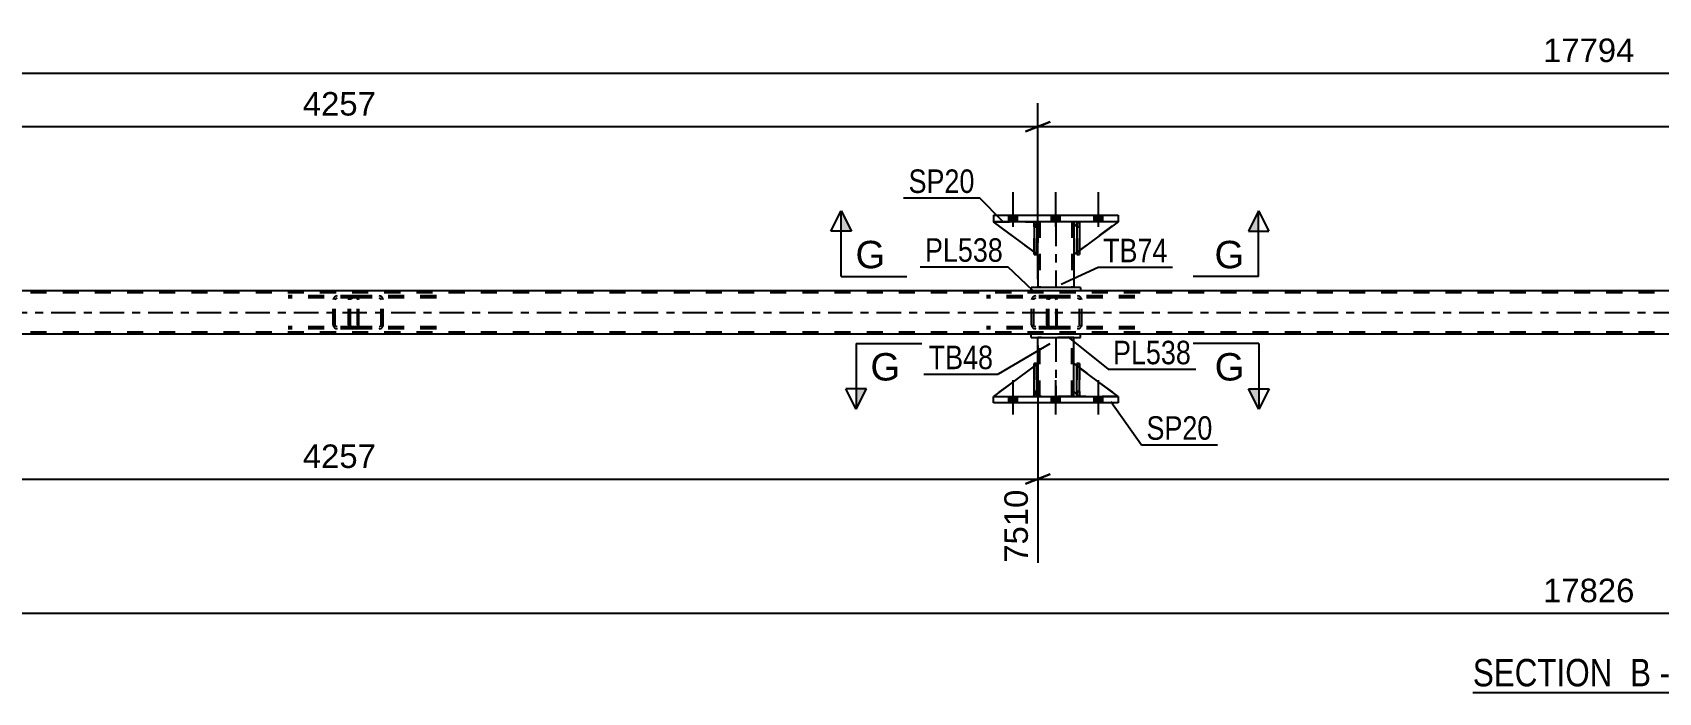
# Model space of a CAD drawing. Header units: millimetres. Extents: x -111 to 730, y -400 to 194.
# Drawn here: x 89.6 to 287.8, y -261.6 to -181.2 of the extents above; entities that cross this region are included whole.
import ezdxf

# ---------------------------------------------------------------- set-up
doc = ezdxf.new("R2010")
doc.units = ezdxf.units.MM
doc.linetypes.add('DXK_LINE_DOT2', pattern=[3.9198, 1.9599, -1.9599])
doc.linetypes.add('DXK_LINE_DOT3', pattern=[5.9187, 2.979, -0.9799, 0.9799, -0.9799])
doc.styles.add('Arial', font='ARIAL.TTF', dxfattribs={"height": 0.2})
doc.styles.add('Arial Narrow', font='ARIALN.TTF', dxfattribs={"height": 0.2})

# ---------------------------------------------------------------- blocks, each defined once
blk = doc.blocks.new('Unknown-203724211-17 - 2267')
at = {"color": 6, "linetype": 'Continuous'}
blk.add_line((265.2, -261.58), (292.85, -261.58), dxfattribs=at)
at = {"color": 0, "linetype": 'Continuous'}
for points in [[(283.31, -260.83), (283.31, -257.33), (265.2, -257.33), (265.2, -260.83)], [(286.92, -260.83), (286.92, -257.33), (284.36, -257.33), (284.36, -260.83)], [(289.24, -260.83), (289.24, -257.33), (287.97, -257.33), (287.97, -260.83)], [(292.85, -260.83), (292.85, -257.33), (290.29, -257.33), (290.29, -260.83)]]:
    blk.add_wipeout(points, dxfattribs=at)
at = {"color": 7, "linetype": 'Continuous', "style": 'Arial Narrow'}
for s, p in [('SECTION ', (265.2, -260.83)), ('B', (284.36, -260.83)), ('B', (290.29, -260.83)), ('-', (287.97, -260.83))]:
    blk.add_text(s, height=3.34, dxfattribs=at).set_placement(p)
blk = doc.blocks.new('Part-203724211-2281 - 2267')
at = {"color": 7, "linetype": 'DXK_LINE_DOT2'}
for p, q in [((213.3, -213.56), (213.26, -213.74)), ((213.26, -216.78), (213.26, -213.74)), ((213.51, -213.74), (213.53, -213.65)), ((213.51, -216.78), (213.51, -213.74)), ((213.53, -213.65), (213.59, -213.57)), ((213.77, -213.26), (213.57, -213.3)), ((213.59, -213.57), (213.67, -213.52)), ((213.67, -213.52), (213.77, -213.5)), ((224, -213.26), (213.77, -213.26)), ((224, -213.5), (213.77, -213.5)), ((217.2, -213.3), (217.01, -213.26)), ((217.01, -213.5), (217.1, -213.52)), ((217.1, -213.52), (217.19, -213.57)), ((217.19, -213.57), (217.24, -213.65)), ((217.24, -213.65), (217.26, -213.74)), ((217.26, -216.78), (217.26, -213.74)), ((217.52, -213.74), (217.48, -213.56)), ((217.52, -216.78), (217.52, -213.74)), ((213.26, -216.78), (213.3, -216.96)), ((213.53, -216.87), (213.51, -216.78)), ((213.59, -216.95), (213.53, -216.87)), ((213.57, -217.22), (213.77, -217.26)), ((213.67, -217), (213.59, -216.95)), ((213.77, -217.02), (213.67, -217)), ((224, -217.02), (213.77, -217.02)), ((224, -217.26), (213.77, -217.26)), ((217.1, -217), (217.01, -217.02)), ((217.01, -217.26), (217.2, -217.22)), ((217.19, -216.95), (217.1, -217)), ((217.24, -216.87), (217.19, -216.95)), ((217.26, -216.78), (217.24, -216.87)), ((217.48, -216.96), (217.52, -216.78))]:
    blk.add_line(p, q, dxfattribs=at)
for centre, start, end in [((213.75, -213.76), 110.7583, 155.68), ((217.02, -213.76), 24.32, 69.2417), ((213.75, -216.76), 204.32, 249.2417), ((217.02, -216.76), 290.7583, 335.68)]:
    blk.add_arc(centre, 0.496, start, end, dxfattribs=at)
blk = doc.blocks.new('Part-203724211-2402 - 2267')
at = {"color": 7, "linetype": 'DXK_LINE_DOT2'}
for p, q in [((216.92, -204.82), (216.92, -204.22)), ((216.92, -204.22), (216.92, -204.22)), ((216.92, -204.22), (216.92, -208.22)), ((216.92, -204.22), (217.24, -204.22)), ((216.92, -208.22), (216.92, -204.82)), ((216.92, -204.82), (217.24, -204.82)), ((217.24, -204.22), (217.24, -204.82)), ((217.24, -208.22), (217.24, -204.22)), ((217.24, -204.82), (217.24, -208.22)), ((216.92, -208.22), (217.24, -208.22))]:
    blk.add_line(p, q, dxfattribs=at)
blk = doc.blocks.new('Part-203724211-2403 - 2267')
at = {"color": 2, "linetype": 'Continuous'}
for p, q in [((211.72, -207.89), (206.76, -204.22)), ((211.72, -204.37), (211.56, -204.22)), ((212.16, -204.82), (212.04, -204.69)), ((212.16, -204.82), (212.16, -204.82)), ((212.16, -208.22), (212.16, -204.82)), ((212.04, -208.13), (212.16, -208.22)), ((212.16, -208.22), (212.16, -208.22))]:
    blk.add_line(p, q, dxfattribs=at)
at = {"color": 7, "linetype": 'DXK_LINE_DOT2'}
for p, q in [((211.56, -204.22), (206.76, -204.22)), ((206.76, -204.22), (206.76, -204.22)), ((211.56, -204.22), (212.16, -204.82)), ((212.04, -204.69), (211.72, -204.37)), ((212.16, -204.82), (212.16, -208.22)), ((212.04, -208.13), (211.72, -207.89))]:
    blk.add_line(p, q, dxfattribs=at)
blk = doc.blocks.new('Part-203724211-2282 - 2267')
at = {"color": 7, "linetype": 'DXK_LINE_DOT2'}
for p, q in [((129.12, -213.26), (120.79, -213.26)), ((129.12, -213.5), (120.79, -213.5)), ((126.32, -213.56), (126.28, -213.74)), ((126.28, -216.78), (126.28, -213.74)), ((126.53, -213.74), (126.55, -213.65)), ((126.53, -216.78), (126.53, -213.74)), ((126.55, -213.65), (126.61, -213.57)), ((126.78, -213.26), (126.59, -213.3)), ((126.61, -213.57), (126.69, -213.52)), ((126.69, -213.52), (126.78, -213.5)), ((128.13, -213.5), (128.13, -213.26)), ((129.22, -213.3), (129.12, -213.26)), ((129.12, -213.5), (129.17, -213.52)), ((129.17, -213.52), (129.21, -213.57)), ((129.21, -213.57), (129.24, -213.65)), ((129.31, -213.4), (129.22, -213.3)), ((129.24, -213.65), (129.25, -213.74)), ((129.25, -216.78), (129.25, -213.74)), ((129.37, -213.56), (129.31, -213.4)), ((129.39, -213.74), (129.37, -213.56)), ((129.39, -216.78), (129.39, -213.74)), ((129.12, -217.02), (120.79, -217.02)), ((129.12, -217.26), (120.79, -217.26)), ((126.28, -216.78), (126.32, -216.96)), ((126.55, -216.87), (126.53, -216.78)), ((126.61, -216.95), (126.55, -216.87)), ((126.59, -217.22), (126.78, -217.26)), ((126.69, -217), (126.61, -216.95)), ((126.78, -217.02), (126.69, -217)), ((128.13, -217.26), (128.13, -217.02)), ((129.17, -217), (129.12, -217.02)), ((129.12, -217.26), (129.22, -217.22)), ((129.21, -216.95), (129.17, -217)), ((129.24, -216.87), (129.21, -216.95)), ((129.22, -217.22), (129.31, -217.12)), ((129.25, -216.78), (129.24, -216.87)), ((129.31, -217.12), (129.37, -216.96)), ((129.37, -216.96), (129.39, -216.78))]:
    blk.add_line(p, q, dxfattribs=at)
for centre, start, end in [((126.77, -213.76), 111.1941, 156.1506), ((126.77, -216.77), 203.8494, 248.8059)]:
    blk.add_arc(centre, 0.492, start, end, dxfattribs=at)
blk = doc.blocks.new('Part-203724211-2284 - 2267')
at = {"color": 7, "linetype": 'DXK_LINE_DOT2'}
for p, q in [((608.77, -212.86), (-50.14, -212.86)), ((608.77, -217.66), (-50.14, -217.66)), ((217.36, -217.9), (211.36, -217.9))]:
    blk.add_line(p, q, dxfattribs=at)
at = {"color": 2, "linetype": 'Continuous'}
for p, q in [((608.77, -212.62), (47.1, -212.62)), ((211.36, -217.9), (47.1, -217.9)), ((466.78, -217.9), (217.36, -217.9))]:
    blk.add_line(p, q, dxfattribs=at)
at = {"color": 7, "linetype": 'DXK_LINE_DOT3'}
blk.add_line((-50.14, -215.26), (608.77, -215.26), dxfattribs=at)
blk = doc.blocks.new('Part-203724211-2316 - 2267')
at = {"color": 7, "linetype": 'DXK_LINE_DOT2'}
for p, q in [((214.25, -213.26), (205.93, -213.26)), ((214.25, -213.5), (205.93, -213.5)), ((211.45, -213.56), (211.41, -213.74)), ((211.41, -216.78), (211.41, -213.74)), ((211.67, -213.74), (211.68, -213.65)), ((211.67, -216.78), (211.67, -213.74)), ((211.68, -213.65), (211.74, -213.57)), ((211.92, -213.26), (211.72, -213.3)), ((211.74, -213.57), (211.82, -213.52)), ((211.82, -213.52), (211.92, -213.5)), ((213.26, -213.5), (213.26, -213.26)), ((214.36, -213.3), (214.25, -213.26)), ((214.25, -213.5), (214.3, -213.52)), ((214.3, -213.52), (214.35, -213.57)), ((214.35, -213.57), (214.38, -213.65)), ((214.44, -213.4), (214.36, -213.3)), ((214.38, -213.65), (214.39, -213.74)), ((214.39, -216.78), (214.39, -213.74)), ((214.5, -213.56), (214.44, -213.4)), ((214.52, -213.74), (214.5, -213.56)), ((214.52, -216.78), (214.52, -213.74)), ((214.25, -217.02), (205.93, -217.02)), ((214.25, -217.26), (205.93, -217.26)), ((211.41, -216.78), (211.45, -216.96)), ((211.68, -216.87), (211.67, -216.78)), ((211.74, -216.95), (211.68, -216.87)), ((211.72, -217.22), (211.92, -217.26)), ((211.82, -217), (211.74, -216.95)), ((211.92, -217.02), (211.82, -217)), ((213.26, -217.26), (213.26, -217.02)), ((214.3, -217), (214.25, -217.02)), ((214.25, -217.26), (214.36, -217.22)), ((214.35, -216.95), (214.3, -217)), ((214.38, -216.87), (214.35, -216.95)), ((214.36, -217.22), (214.44, -217.12)), ((214.39, -216.78), (214.38, -216.87)), ((214.44, -217.12), (214.5, -216.96)), ((214.5, -216.96), (214.52, -216.78))]:
    blk.add_line(p, q, dxfattribs=at)
for centre, start, end in [((211.9, -213.76), 111.1941, 156.1506), ((211.9, -216.77), 203.8494, 248.8059)]:
    blk.add_arc(centre, 0.492, start, end, dxfattribs=at)
blk = doc.blocks.new('Part-203724211-2386 - 2267')
at = {"color": 2, "linetype": 'Continuous'}
for p, q in [((217.24, -204.22), (216.92, -204.22)), ((216.92, -204.22), (216.92, -208.22)), ((217.24, -204.22), (217.24, -204.22)), ((217.24, -204.22), (217.24, -208.22)), ((217.24, -208.22), (216.92, -208.22))]:
    blk.add_line(p, q, dxfattribs=at)
at = {"color": 7, "linetype": 'DXK_LINE_DOT2'}
for p, q in [((216.92, -204.22), (216.92, -204.82)), ((216.92, -204.22), (216.92, -204.22)), ((217.24, -204.82), (216.92, -204.82)), ((216.92, -204.82), (216.92, -208.22)), ((217.24, -204.82), (217.24, -204.22)), ((217.24, -204.22), (217.24, -204.22)), ((217.24, -208.22), (217.24, -204.82))]:
    blk.add_line(p, q, dxfattribs=at)
blk = doc.blocks.new('Bolt-203724211-2341 - 2267')
at = {"linetype": 'Continuous'}
for points in [[(209.68, -225.5), (208.64, -225.5), (208.64, -226.3), (209.68, -226.3)], [(209.68, -225.5), (208.64, -225.5), (208.64, -226.3), (209.68, -226.3)], [(209.68, -225.5), (208.64, -225.5), (208.64, -226.3), (209.68, -226.3)], [(214.88, -225.5), (213.84, -225.5), (213.84, -226.3), (214.88, -226.3)], [(214.88, -225.5), (213.84, -225.5), (213.84, -226.3), (214.88, -226.3)], [(220.08, -225.5), (219.04, -225.5), (219.04, -226.3), (220.08, -226.3)], [(220.08, -225.5), (219.04, -225.5), (219.04, -226.3), (220.08, -226.3)], [(220.08, -225.5), (219.04, -225.5), (219.04, -226.3), (220.08, -226.3)]]:
    blk.add_hatch(color=1, dxfattribs=at).paths.add_polyline_path(points)
at = {"color": 1, "linetype": 'Continuous'}
for p, q in [((209.16, -227.7), (209.16, -223.5)), ((209.16, -227.7), (209.16, -223.5)), ((209.16, -227.7), (209.16, -223.5)), ((214.36, -227.7), (214.36, -223.5)), ((214.36, -227.7), (214.36, -223.5)), ((219.56, -227.7), (219.56, -223.5)), ((219.56, -227.7), (219.56, -223.5)), ((219.56, -227.7), (219.56, -223.5)), ((208.64, -226.3), (208.64, -225.5)), ((208.64, -226.3), (208.64, -225.5)), ((208.64, -226.3), (208.64, -225.5)), ((209.68, -226.3), (209.68, -225.5)), ((209.68, -226.3), (209.68, -225.5)), ((209.68, -226.3), (209.68, -225.5)), ((213.84, -226.3), (213.84, -225.5)), ((213.84, -226.3), (213.84, -225.5)), ((214.88, -226.3), (214.88, -225.5)), ((214.88, -226.3), (214.88, -225.5)), ((219.04, -226.3), (219.04, -225.5)), ((219.04, -226.3), (219.04, -225.5)), ((219.04, -226.3), (219.04, -225.5)), ((220.08, -226.3), (220.08, -225.5)), ((220.08, -226.3), (220.08, -225.5)), ((220.08, -226.3), (220.08, -225.5))]:
    blk.add_line(p, q, dxfattribs=at)
blk = doc.blocks.new('Bolt-203724211-2342 - 2267')
at = {"linetype": 'Continuous'}
for points in [[(209.68, -203.42), (208.64, -203.42), (208.64, -204.22), (209.68, -204.22)], [(209.68, -203.42), (208.64, -203.42), (208.64, -204.22), (209.68, -204.22)], [(209.68, -203.42), (208.64, -203.42), (208.64, -204.22), (209.68, -204.22)], [(214.88, -203.42), (213.84, -203.42), (213.84, -204.22), (214.88, -204.22)], [(214.88, -203.42), (213.84, -203.42), (213.84, -204.22), (214.88, -204.22)], [(220.08, -203.42), (219.04, -203.42), (219.04, -204.22), (220.08, -204.22)], [(220.08, -203.42), (219.04, -203.42), (219.04, -204.22), (220.08, -204.22)], [(220.08, -203.42), (219.04, -203.42), (219.04, -204.22), (220.08, -204.22)]]:
    blk.add_hatch(color=1, dxfattribs=at).paths.add_polyline_path(points)
at = {"color": 1, "linetype": 'Continuous'}
for p, q in [((209.16, -204.82), (209.16, -200.62)), ((209.16, -204.82), (209.16, -200.62)), ((209.16, -204.82), (209.16, -200.62)), ((214.36, -204.82), (214.36, -200.62)), ((214.36, -204.82), (214.36, -200.62)), ((219.56, -204.82), (219.56, -200.62)), ((219.56, -204.82), (219.56, -200.62)), ((219.56, -204.82), (219.56, -200.62)), ((208.64, -204.22), (208.64, -203.42)), ((208.64, -204.22), (208.64, -203.42)), ((208.64, -204.22), (208.64, -203.42)), ((209.68, -204.22), (209.68, -203.42)), ((209.68, -204.22), (209.68, -203.42)), ((209.68, -204.22), (209.68, -203.42)), ((213.84, -204.22), (213.84, -203.42)), ((213.84, -204.22), (213.84, -203.42)), ((214.88, -204.22), (214.88, -203.42)), ((214.88, -204.22), (214.88, -203.42)), ((219.04, -204.22), (219.04, -203.42)), ((219.04, -204.22), (219.04, -203.42)), ((219.04, -204.22), (219.04, -203.42)), ((220.08, -204.22), (220.08, -203.42)), ((220.08, -204.22), (220.08, -203.42)), ((220.08, -204.22), (220.08, -203.42))]:
    blk.add_line(p, q, dxfattribs=at)
blk = doc.blocks.new('Part-203724211-2409 - 2267')
at = {"color": 2, "linetype": 'Continuous'}
for p, q in [((217.36, -212.22), (211.36, -212.22)), ((211.36, -212.62), (211.36, -212.22)), ((217.36, -212.62), (211.36, -212.62)), ((217.36, -212.22), (217.36, -212.62))]:
    blk.add_line(p, q, dxfattribs=at)
blk = doc.blocks.new('Part-203724211-2385 - 2267')
at = {"color": 2, "linetype": 'Continuous'}
for p, q in [((212.04, -204.22), (211.72, -204.22)), ((211.72, -204.22), (211.72, -208.22)), ((212.04, -204.22), (212.04, -204.22)), ((212.04, -204.22), (212.04, -208.22)), ((212.04, -208.22), (211.72, -208.22))]:
    blk.add_line(p, q, dxfattribs=at)
at = {"color": 7, "linetype": 'DXK_LINE_DOT2'}
for p, q in [((211.72, -204.22), (211.72, -204.82)), ((211.72, -204.22), (211.72, -204.22)), ((212.04, -204.82), (211.72, -204.82)), ((211.72, -204.82), (211.72, -208.22)), ((212.04, -204.82), (212.04, -204.22)), ((212.04, -204.22), (212.04, -204.22)), ((212.04, -208.22), (212.04, -204.82))]:
    blk.add_line(p, q, dxfattribs=at)
blk = doc.blocks.new('Part-203724211-2401 - 2267')
at = {"color": 7, "linetype": 'DXK_LINE_DOT2'}
for p, q in [((211.72, -204.82), (211.72, -204.22)), ((211.72, -204.22), (211.72, -204.22)), ((211.72, -204.22), (211.72, -208.22)), ((211.72, -204.22), (212.04, -204.22)), ((211.72, -208.22), (211.72, -204.82)), ((211.72, -204.82), (212.04, -204.82)), ((212.04, -204.22), (212.04, -204.82)), ((212.04, -208.22), (212.04, -204.22)), ((212.04, -204.82), (212.04, -208.22)), ((211.72, -208.22), (212.04, -208.22))]:
    blk.add_line(p, q, dxfattribs=at)
blk = doc.blocks.new('Part-203724211-2404 - 2267')
at = {"color": 7, "linetype": 'DXK_LINE_DOT2'}
for p, q in [((212.16, -208.22), (206.76, -204.22)), ((206.76, -204.22), (211.56, -204.22)), ((211.56, -204.22), (212.16, -204.82)), ((212.16, -204.82), (211.56, -204.22)), ((212.16, -204.82), (212.16, -208.22)), ((212.16, -204.82), (212.16, -204.82)), ((212.16, -204.82), (212.16, -208.22))]:
    blk.add_line(p, q, dxfattribs=at)
blk = doc.blocks.new('Part-203724211-2451 - 2267')
at = {"color": 2, "linetype": 'Continuous'}
for p, q in [((212.16, -221.5), (212.16, -218.3)), ((216.56, -221.5), (216.56, -218.3)), ((212.16, -225.5), (212.16, -224.9)), ((216.56, -225.5), (216.56, -224.9))]:
    blk.add_line(p, q, dxfattribs=at)
at = {"color": 7, "linetype": 'DXK_LINE_DOT2'}
for p, q in [((216.56, -218.3), (212.16, -218.3)), ((212.4, -225.5), (212.4, -218.3)), ((216.32, -225.5), (216.32, -218.3)), ((212.16, -224.9), (212.16, -221.5)), ((216.56, -224.9), (216.56, -221.5)), ((216.56, -225.5), (212.16, -225.5))]:
    blk.add_line(p, q, dxfattribs=at)
at = {"color": 7, "linetype": 'DXK_LINE_DOT3'}
blk.add_line((214.36, -218.3), (214.36, -225.5), dxfattribs=at)
blk = doc.blocks.new('Part-203724211-2452 - 2267')
at = {"color": 2, "linetype": 'Continuous'}
for p, q in [((211.72, -225.5), (211.72, -221.5)), ((211.72, -221.5), (212.04, -221.5)), ((212.04, -225.5), (212.04, -221.5)), ((211.72, -225.5), (211.72, -225.5)), ((212.04, -225.5), (211.72, -225.5))]:
    blk.add_line(p, q, dxfattribs=at)
at = {"color": 7, "linetype": 'DXK_LINE_DOT2'}
for p, q in [((211.72, -221.5), (211.72, -224.9)), ((212.04, -224.9), (212.04, -221.5)), ((211.72, -224.9), (211.72, -225.5)), ((211.72, -224.9), (212.04, -224.9)), ((211.72, -225.5), (211.72, -225.5)), ((211.72, -225.5), (211.72, -225.5)), ((212.04, -225.5), (212.04, -224.9)), ((212.04, -225.5), (212.04, -225.5))]:
    blk.add_line(p, q, dxfattribs=at)
blk = doc.blocks.new('Part-203724211-2453 - 2267')
at = {"color": 2, "linetype": 'Continuous'}
for p, q in [((216.92, -225.5), (216.92, -221.5)), ((216.92, -221.5), (217.24, -221.5)), ((217.24, -225.5), (217.24, -221.5)), ((216.92, -225.5), (216.92, -225.5)), ((217.24, -225.5), (216.92, -225.5))]:
    blk.add_line(p, q, dxfattribs=at)
at = {"color": 7, "linetype": 'DXK_LINE_DOT2'}
for p, q in [((216.92, -221.5), (216.92, -224.9)), ((217.24, -224.9), (217.24, -221.5)), ((216.92, -224.9), (216.92, -225.5)), ((216.92, -224.9), (217.24, -224.9)), ((216.92, -225.5), (216.92, -225.5)), ((216.92, -225.5), (216.92, -225.5)), ((217.24, -225.5), (217.24, -224.9)), ((217.24, -225.5), (217.24, -225.5))]:
    blk.add_line(p, q, dxfattribs=at)
blk = doc.blocks.new('Part-203724211-2454 - 2267')
at = {"color": 7, "linetype": 'DXK_LINE_DOT2'}
for p, q in [((212.04, -221.5), (211.72, -221.5)), ((211.72, -224.9), (211.72, -221.5)), ((211.72, -225.5), (211.72, -221.5)), ((212.04, -221.5), (212.04, -224.9)), ((212.04, -225.5), (212.04, -221.5)), ((212.04, -224.9), (211.72, -224.9)), ((211.72, -225.5), (211.72, -224.9)), ((212.04, -225.5), (211.72, -225.5)), ((212.04, -224.9), (212.04, -225.5)), ((212.04, -225.5), (212.04, -225.5))]:
    blk.add_line(p, q, dxfattribs=at)
blk = doc.blocks.new('Part-203724211-2460 - 2267')
at = {"color": 7, "linetype": 'DXK_LINE_DOT2'}
for p, q in [((217.16, -204.22), (216.56, -204.82)), ((216.56, -208.22), (221.96, -204.22)), ((216.56, -204.82), (216.56, -208.22)), ((221.96, -204.22), (217.16, -204.22))]:
    blk.add_line(p, q, dxfattribs=at)
blk = doc.blocks.new('Part-203724211-2461 - 2267')
at = {"color": 7, "linetype": 'DXK_LINE_DOT2'}
for p, q in [((212.16, -221.5), (206.76, -225.5)), ((212.16, -224.9), (212.16, -221.5)), ((212.16, -221.5), (212.16, -224.9)), ((206.76, -225.5), (211.56, -225.5)), ((211.56, -225.5), (212.16, -224.9)), ((212.16, -224.9), (211.56, -225.5)), ((212.16, -224.9), (212.16, -224.9))]:
    blk.add_line(p, q, dxfattribs=at)
blk = doc.blocks.new('Part-203724211-2462 - 2267')
at = {"color": 2, "linetype": 'Continuous'}
for p, q in [((216.56, -224.9), (216.56, -221.5)), ((216.56, -221.5), (216.92, -221.76)), ((221.96, -225.5), (217.24, -222)), ((216.92, -225.25), (216.56, -224.9))]:
    blk.add_line(p, q, dxfattribs=at)
at = {"color": 7, "linetype": 'DXK_LINE_DOT2'}
for p, q in [((217.24, -222), (216.92, -221.76)), ((216.92, -225.25), (217.16, -225.5)), ((217.16, -225.5), (221.96, -225.5))]:
    blk.add_line(p, q, dxfattribs=at)
blk = doc.blocks.new('Part-203724211-2463 - 2267')
at = {"color": 7, "linetype": 'DXK_LINE_DOT2'}
for p, q in [((216.56, -224.9), (216.56, -221.5)), ((216.56, -221.5), (221.96, -225.5)), ((217.16, -225.5), (216.56, -224.9)), ((221.96, -225.5), (217.16, -225.5))]:
    blk.add_line(p, q, dxfattribs=at)
blk = doc.blocks.new('Part-203724211-2468 - 2267')
at = {"color": 2, "linetype": 'Continuous'}
for p, q in [((212.16, -204.22), (212.16, -204.82)), ((216.56, -204.22), (216.56, -204.82)), ((212.16, -208.22), (212.16, -212.22)), ((216.56, -208.22), (216.56, -212.22))]:
    blk.add_line(p, q, dxfattribs=at)
at = {"color": 7, "linetype": 'DXK_LINE_DOT2'}
for p, q in [((216.56, -204.22), (212.16, -204.22)), ((212.16, -204.82), (212.16, -208.22)), ((212.4, -204.22), (212.4, -212.22)), ((216.32, -204.22), (216.32, -212.22)), ((216.56, -204.82), (216.56, -208.22)), ((216.56, -212.22), (212.16, -212.22))]:
    blk.add_line(p, q, dxfattribs=at)
at = {"color": 7, "linetype": 'DXK_LINE_DOT3'}
blk.add_line((214.36, -204.22), (214.36, -212.22), dxfattribs=at)
blk = doc.blocks.new('Part-203724211-2474 - 2267')
at = {"color": 2, "linetype": 'Continuous'}
for p, q in [((217.36, -217.9), (211.36, -217.9)), ((211.36, -218.3), (211.36, -217.9)), ((217.36, -218.3), (217.36, -217.9)), ((211.36, -218.3), (217.36, -218.3))]:
    blk.add_line(p, q, dxfattribs=at)
blk = doc.blocks.new('Part-203724211-2479 - 2267')
at = {"color": 2, "linetype": 'Continuous'}
for p, q in [((216.92, -204.47), (216.56, -204.82)), ((216.56, -204.82), (216.56, -208.22)), ((221.96, -204.22), (217.24, -207.72)), ((216.56, -208.22), (216.92, -207.96))]:
    blk.add_line(p, q, dxfattribs=at)
at = {"color": 7, "linetype": 'DXK_LINE_DOT2'}
for p, q in [((217.16, -204.22), (216.92, -204.47)), ((221.96, -204.22), (217.16, -204.22)), ((221.96, -204.22), (221.96, -204.22)), ((221.96, -204.22), (221.96, -204.22)), ((217.24, -207.72), (216.92, -207.96))]:
    blk.add_line(p, q, dxfattribs=at)
blk = doc.blocks.new('Part-203724211-2480 - 2267')
at = {"color": 2, "linetype": 'Continuous'}
for p, q in [((211.72, -221.83), (206.76, -225.5)), ((212.16, -221.5), (212.04, -221.59)), ((212.16, -224.9), (212.16, -221.5)), ((211.72, -225.35), (211.56, -225.5)), ((212.16, -224.9), (212.04, -225.03)), ((212.16, -224.9), (212.16, -224.9))]:
    blk.add_line(p, q, dxfattribs=at)
at = {"color": 7, "linetype": 'DXK_LINE_DOT2'}
for p, q in [((212.04, -221.59), (211.72, -221.83)), ((212.16, -224.9), (212.16, -221.5)), ((206.76, -225.5), (206.76, -225.5)), ((206.76, -225.5), (211.56, -225.5)), ((212.16, -224.9), (211.56, -225.5)), ((212.04, -225.03), (211.72, -225.35))]:
    blk.add_line(p, q, dxfattribs=at)
blk = doc.blocks.new('Part-203724211-2497 - 2267')
at = {"color": 2, "linetype": 'Continuous'}
for p, q in [((206.76, -226.3), (206.76, -225.5)), ((206.76, -225.5), (221.96, -225.5)), ((221.96, -225.5), (221.96, -226.3)), ((221.96, -226.3), (206.76, -226.3))]:
    blk.add_line(p, q, dxfattribs=at)
blk = doc.blocks.new('Part-203724211-2502 - 2267')
at = {"color": 2, "linetype": 'Continuous'}
for p, q in [((206.76, -203.42), (206.76, -204.22)), ((206.76, -203.42), (221.96, -203.42)), ((221.96, -203.42), (221.96, -204.22)), ((221.96, -204.22), (206.76, -204.22))]:
    blk.add_line(p, q, dxfattribs=at)
blk = doc.blocks.new('Part-203724211-2513 - 2267')
at = {"color": 7, "linetype": 'DXK_LINE_DOT2'}
for p, q in [((217.24, -221.5), (216.92, -221.5)), ((216.92, -224.9), (216.92, -221.5)), ((216.92, -225.5), (216.92, -221.5)), ((217.24, -221.5), (217.24, -224.9)), ((217.24, -225.5), (217.24, -221.5)), ((217.24, -224.9), (216.92, -224.9)), ((216.92, -225.5), (216.92, -224.9)), ((217.24, -225.5), (216.92, -225.5)), ((217.24, -224.9), (217.24, -225.5)), ((217.24, -225.5), (217.24, -225.5))]:
    blk.add_line(p, q, dxfattribs=at)
blk = doc.blocks.new('Part-203724211-2528 - 2267')
at = {"color": 7, "linetype": 'DXK_LINE_DOT2'}
for p, q in [((128.16, -213.56), (128.13, -213.74)), ((128.13, -216.78), (128.13, -213.74)), ((128.38, -213.74), (128.4, -213.65)), ((128.38, -216.78), (128.38, -213.74)), ((128.4, -213.65), (128.46, -213.57)), ((128.64, -213.26), (128.44, -213.3)), ((128.46, -213.57), (128.54, -213.52)), ((128.54, -213.52), (128.64, -213.5)), ((138.86, -213.26), (128.64, -213.26)), ((138.86, -213.5), (128.64, -213.5)), ((132.07, -213.3), (131.87, -213.26)), ((131.87, -213.5), (131.97, -213.52)), ((131.97, -213.52), (132.05, -213.57)), ((132.05, -213.57), (132.11, -213.65)), ((132.11, -213.65), (132.13, -213.74)), ((132.13, -216.78), (132.13, -213.74)), ((132.38, -213.74), (132.34, -213.56)), ((132.38, -216.78), (132.38, -213.74)), ((128.13, -216.78), (128.16, -216.96)), ((128.4, -216.87), (128.38, -216.78)), ((128.46, -216.95), (128.4, -216.87)), ((128.44, -217.22), (128.64, -217.26)), ((128.54, -217), (128.46, -216.95)), ((128.64, -217.02), (128.54, -217)), ((138.86, -217.02), (128.64, -217.02)), ((138.86, -217.26), (128.64, -217.26)), ((131.97, -217), (131.87, -217.02)), ((131.87, -217.26), (132.07, -217.22)), ((132.05, -216.95), (131.97, -217)), ((132.11, -216.87), (132.05, -216.95)), ((132.13, -216.78), (132.11, -216.87)), ((132.34, -216.96), (132.38, -216.78))]:
    blk.add_line(p, q, dxfattribs=at)
for centre, start, end in [((128.62, -213.76), 110.7583, 155.68), ((131.89, -213.76), 24.32, 69.2417), ((128.62, -216.76), 204.32, 249.2417), ((131.89, -216.76), 290.7583, 335.68)]:
    blk.add_arc(centre, 0.496, start, end, dxfattribs=at)
blk = doc.blocks.new('StraightDimension-203724211-2579 - 2267')
at = {"color": 7, "linetype": 'Continuous'}
for p, q in [((41.9, -219.3), (41.9, -245.77)), ((212.16, -219.3), (212.16, -245.77)), ((43.4, -234.97), (40.4, -236.17)), ((41.9, -235.57), (212.16, -235.57)), ((210.66, -236.17), (213.66, -234.97))]:
    blk.add_line(p, q, dxfattribs=at)
at = {"color": 0}
blk.add_wipeout([(132.08, -234.82), (132.08, -230.62), (121.98, -230.62), (121.98, -234.82)], dxfattribs=at)
at = {"color": 0, "linetype": 'Continuous'}
blk.add_wipeout([(211.56, -236.27), (207.36, -236.27), (207.36, -246.37), (211.56, -246.37)], dxfattribs=at)
at = {"color": 3, "style": 'Arial'}
blk.add_text('4257', height=2.865, dxfattribs=at).set_placement((122.58, -234.22))
at = {"color": 3, "linetype": 'Continuous', "style": 'Arial'}
blk.add_text('7510', height=2.865, rotation=90.0002, dxfattribs=at).set_placement((210.96, -245.77))
blk = doc.blocks.new('StraightDimension-203724211-2558 - 2267')
at = {"color": 7, "linetype": 'Continuous'}
blk.add_line((-59.4, -251.93), (618.03, -251.93), dxfattribs=at)
at = {"color": 0}
blk.add_wipeout([(285.47, -251.18), (285.47, -246.98), (273.16, -246.98), (273.16, -251.18)], dxfattribs=at)
at = {"color": 3, "style": 'Arial'}
blk.add_text('17826', height=2.865, dxfattribs=at).set_placement((273.76, -250.58))
blk = doc.blocks.new('StraightDimension-203724211-2589 - 2267')
at = {"color": 7, "linetype": 'Continuous'}
for p, q in [((212.16, -219.3), (212.16, -245.77)), ((213.66, -234.97), (210.66, -236.17)), ((212.16, -235.57), (467.58, -235.57))]:
    blk.add_line(p, q, dxfattribs=at)
blk = doc.blocks.new('StraightDimension-203724211-2623 - 2267')
at = {"color": 7, "linetype": 'Continuous'}
for p, q in [((212.16, -211.22), (212.16, -189.77)), ((213.66, -192.02), (210.66, -193.22)), ((212.16, -192.62), (467.58, -192.62))]:
    blk.add_line(p, q, dxfattribs=at)
blk = doc.blocks.new('StraightDimension-203724211-2633 - 2267')
at = {"color": 7, "linetype": 'Continuous'}
for p, q in [((41.9, -211.22), (41.9, -189.77)), ((212.16, -211.22), (212.16, -189.77)), ((43.4, -192.02), (40.4, -193.22)), ((210.66, -193.22), (213.66, -192.02)), ((41.9, -192.62), (212.16, -192.62))]:
    blk.add_line(p, q, dxfattribs=at)
at = {"color": 0}
blk.add_wipeout([(132.08, -191.87), (132.08, -187.67), (121.98, -187.67), (121.98, -191.87)], dxfattribs=at)
at = {"color": 3, "style": 'Arial'}
blk.add_text('4257', height=2.865, dxfattribs=at).set_placement((122.58, -191.27))
blk = doc.blocks.new('StraightDimension-203724211-2681 - 2267')
at = {"color": 7, "linetype": 'Continuous'}
blk.add_line((-58.76, -186.1), (617.39, -186.1), dxfattribs=at)
at = {"color": 0}
blk.add_wipeout([(285.47, -185.35), (285.47, -181.15), (273.16, -181.15), (273.16, -185.35)], dxfattribs=at)
at = {"color": 3, "style": 'Arial'}
blk.add_text('17794', height=2.865, dxfattribs=at).set_placement((273.76, -184.75))
blk = doc.blocks.new('Mark-203724211-2405 - 2267')
at = {"color": 0}
blk.add_wipeout([(207.93, -209.09), (207.93, -206.09), (198.42, -206.09), (198.42, -209.09)], dxfattribs=at)
blk.add_wipeout([(207.93, -209.09), (207.93, -206.09), (198.42, -206.09), (198.42, -209.09)], dxfattribs=at)
at = {"color": 30, "linetype": 'Continuous'}
for p in [(197.82, -209.69), (211.56, -212.59)]:
    blk.add_line(p, (208.53, -209.69), dxfattribs=at)
at = {"color": 3, "style": 'Arial Narrow'}
blk.add_text('PL538', height=2.863, dxfattribs=at).set_placement((198.42, -209.09))
blk = doc.blocks.new('Mark-203724211-2447 - 2267')
at = {"color": 0}
blk.add_wipeout([(206.73, -222.18), (206.73, -219.18), (198.87, -219.18), (198.87, -222.18)], dxfattribs=at)
blk.add_wipeout([(206.73, -222.18), (206.73, -219.18), (198.87, -219.18), (198.87, -222.18)], dxfattribs=at)
at = {"color": 30, "linetype": 'Continuous'}
for p in [(213.65, -219.08), (198.27, -222.78)]:
    blk.add_line(p, (207.33, -222.78), dxfattribs=at)
at = {"color": 3, "style": 'Arial Narrow'}
blk.add_text('TB48', height=2.863, dxfattribs=at).set_placement((198.87, -222.18))
blk = doc.blocks.new('Mark-203724211-2464 - 2267')
at = {"color": 0}
blk.add_wipeout([(227.98, -209.15), (227.98, -206.15), (220.13, -206.15), (220.13, -209.15)], dxfattribs=at)
blk.add_wipeout([(227.98, -209.15), (227.98, -206.15), (220.13, -206.15), (220.13, -209.15)], dxfattribs=at)
at = {"color": 30, "linetype": 'Continuous'}
for p, q in [((215, -211.81), (219.53, -209.75)), ((219.53, -209.75), (228.58, -209.75))]:
    blk.add_line(p, q, dxfattribs=at)
at = {"color": 3, "style": 'Arial Narrow'}
blk.add_text('TB74', height=2.863, dxfattribs=at).set_placement((220.13, -209.15))
blk = doc.blocks.new('Mark-203724211-2470 - 2267')
at = {"color": 0}
blk.add_wipeout([(230.84, -221.58), (230.84, -218.58), (221.34, -218.58), (221.34, -221.58)], dxfattribs=at)
blk.add_wipeout([(230.84, -221.58), (230.84, -218.58), (221.34, -218.58), (221.34, -221.58)], dxfattribs=at)
at = {"color": 30, "linetype": 'Continuous'}
for p, q in [((215.82, -218.22), (220.74, -222.18)), ((220.74, -222.18), (231.44, -222.18))]:
    blk.add_line(p, q, dxfattribs=at)
at = {"color": 3, "style": 'Arial Narrow'}
blk.add_text('PL538', height=2.863, dxfattribs=at).set_placement((221.34, -221.58))
blk = doc.blocks.new('Mark-203724211-2493 - 2267')
at = {"color": 0}
blk.add_wipeout([(233.46, -230.78), (233.46, -227.78), (225.42, -227.78), (225.42, -230.78)], dxfattribs=at)
blk.add_wipeout([(233.46, -230.78), (233.46, -227.78), (225.42, -227.78), (225.42, -230.78)], dxfattribs=at)
at = {"color": 30, "linetype": 'Continuous'}
for p, q in [((221.08, -226.13), (224.82, -231.38)), ((224.82, -231.38), (234.06, -231.38))]:
    blk.add_line(p, q, dxfattribs=at)
at = {"color": 3, "style": 'Arial Narrow'}
blk.add_text('SP20', height=2.863, dxfattribs=at).set_placement((225.42, -230.78))
blk = doc.blocks.new('Mark-203724211-2498 - 2267')
at = {"color": 0}
blk.add_wipeout([(204.46, -200.7), (204.46, -197.7), (196.42, -197.7), (196.42, -200.7)], dxfattribs=at)
blk.add_wipeout([(204.46, -200.7), (204.46, -197.7), (196.42, -197.7), (196.42, -200.7)], dxfattribs=at)
at = {"color": 30, "linetype": 'Continuous'}
for p in [(195.82, -201.3), (207.88, -204.14)]:
    blk.add_line(p, (205.06, -201.3), dxfattribs=at)
at = {"color": 3, "style": 'Arial Narrow'}
blk.add_text('SP20', height=2.863, dxfattribs=at).set_placement((196.42, -200.7))
blk = doc.blocks.new('SectionMark-203724211-2765 - 2267')
at = {"linetype": 'Continuous'}
for points in [[(189.45, -205.38), (188.2, -205.38), (188.2, -202.88)], [(239.09, -205.38), (237.84, -205.38), (239.09, -202.88)]]:
    blk.add_hatch(color=6, dxfattribs=at).paths.add_polyline_path(points)
at = {"color": 6, "linetype": 'Continuous'}
for p, q in [((186.95, -205.38), (188.2, -202.88)), ((188.2, -210.88), (188.2, -202.88)), ((188.2, -202.88), (189.45, -205.38)), ((239.09, -202.88), (237.84, -205.38)), ((239.09, -210.88), (239.09, -202.88)), ((239.09, -202.88), (240.34, -205.38)), ((189.45, -205.38), (186.95, -205.38)), ((237.84, -205.38), (240.34, -205.38)), ((188.2, -210.88), (196.2, -210.88)), ((239.09, -210.88), (231.09, -210.88))]:
    blk.add_line(p, q, dxfattribs=at)
at = {"color": 0, "linetype": 'Continuous'}
for points in [[(193.58, -209.88), (193.58, -206.38), (189.95, -206.38), (189.95, -209.88)], [(237.34, -209.88), (237.34, -206.38), (233.71, -206.38), (233.71, -209.88)]]:
    blk.add_wipeout(points, dxfattribs=at)
at = {"color": 3, "linetype": 'Continuous', "style": 'Arial'}
for p in [(189.95, -209.88), (233.71, -209.88)]:
    blk.add_text('G', height=3.34, dxfattribs=at).set_placement(p)
blk = doc.blocks.new('SectionMark-203724211-2773 - 2267')
at = {"linetype": 'Continuous'}
for points in [[(190.02, -224.56), (191.27, -224.56), (190.02, -227.06)], [(237.86, -224.56), (239.11, -224.56), (239.11, -227.06)]]:
    blk.add_hatch(color=6, dxfattribs=at).paths.add_polyline_path(points)
at = {"color": 6, "linetype": 'Continuous'}
for p, q in [((190.02, -219.06), (198.02, -219.06)), ((190.02, -219.06), (190.02, -227.06)), ((239.11, -219.06), (231.11, -219.06)), ((239.11, -219.06), (239.11, -227.06)), ((190.02, -227.06), (188.77, -224.56)), ((191.27, -224.56), (188.77, -224.56)), ((190.02, -227.06), (191.27, -224.56)), ((237.86, -224.56), (240.36, -224.56)), ((239.11, -227.06), (237.86, -224.56)), ((240.36, -224.56), (239.11, -227.06))]:
    blk.add_line(p, q, dxfattribs=at)
at = {"color": 0, "linetype": 'Continuous'}
for points in [[(195.4, -223.56), (195.4, -220.06), (191.77, -220.06), (191.77, -223.56)], [(237.36, -223.56), (237.36, -220.06), (233.73, -220.06), (233.73, -223.56)]]:
    blk.add_wipeout(points, dxfattribs=at)
at = {"color": 3, "linetype": 'Continuous', "style": 'Arial'}
for p in [(191.77, -223.56), (233.73, -223.56)]:
    blk.add_text('G', height=3.34, dxfattribs=at).set_placement(p)

msp = doc.modelspace()

# ---------------------------------------------------------------- block references
for name in ['Bolt-203724211-2342 - 2267', 'Part-203724211-2502 - 2267', 'Part-203724211-2403 - 2267', 'Part-203724211-2404 - 2267', 'Part-203724211-2385 - 2267', 'Part-203724211-2401 - 2267', 'Part-203724211-2468 - 2267', 'Part-203724211-2460 - 2267', 'Part-203724211-2479 - 2267', 'Part-203724211-2402 - 2267', 'Part-203724211-2386 - 2267', 'Part-203724211-2284 - 2267', 'Part-203724211-2282 - 2267', 'Part-203724211-2528 - 2267', 'Part-203724211-2316 - 2267', 'Part-203724211-2409 - 2267', 'Part-203724211-2281 - 2267', 'Part-203724211-2474 - 2267', 'Part-203724211-2451 - 2267', 'Part-203724211-2461 - 2267', 'Part-203724211-2480 - 2267', 'Part-203724211-2452 - 2267', 'Part-203724211-2454 - 2267', 'Part-203724211-2462 - 2267', 'Part-203724211-2463 - 2267', 'Part-203724211-2453 - 2267', 'Part-203724211-2513 - 2267', 'Bolt-203724211-2341 - 2267', 'Part-203724211-2497 - 2267', 'Unknown-203724211-17 - 2267']:
    msp.add_blockref(name, (0, 0))

# ---------------------------------------------------------------- next in the draw order: block references
for name in ['StraightDimension-203724211-2623 - 2267', 'StraightDimension-203724211-2579 - 2267']:
    msp.add_blockref(name, (0, 0))

# ---------------------------------------------------------------- next in the draw order: block references
for name in ['StraightDimension-203724211-2633 - 2267', 'StraightDimension-203724211-2558 - 2267']:
    msp.add_blockref(name, (0, 0))

# ---------------------------------------------------------------- next in the draw order: block references
msp.add_blockref('StraightDimension-203724211-2589 - 2267', (0, 0))

# ---------------------------------------------------------------- next in the draw order: block references
for name in ['StraightDimension-203724211-2681 - 2267', 'Mark-203724211-2493 - 2267']:
    msp.add_blockref(name, (0, 0))

# ---------------------------------------------------------------- next in the draw order: block references
for name in ['Mark-203724211-2498 - 2267', 'Mark-203724211-2405 - 2267', 'Mark-203724211-2464 - 2267', 'Mark-203724211-2447 - 2267', 'Mark-203724211-2470 - 2267']:
    msp.add_blockref(name, (0, 0))

# ---------------------------------------------------------------- next in the draw order: block references
for name in ['SectionMark-203724211-2765 - 2267', 'SectionMark-203724211-2773 - 2267']:
    msp.add_blockref(name, (0, 0))

doc.saveas('drawing.dxf')
